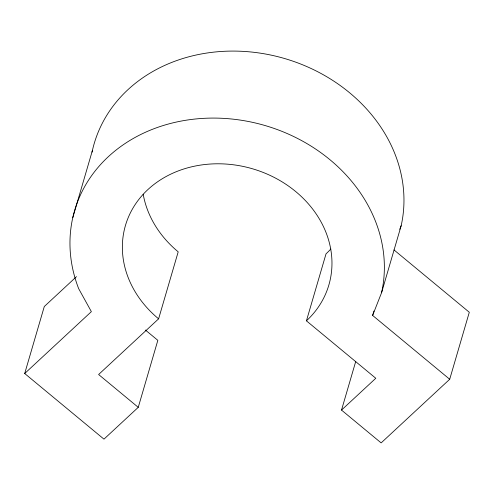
<?xml version="1.0" encoding="UTF-8"?>
<svg xmlns="http://www.w3.org/2000/svg" width="494" height="494" viewBox="0 0 494 494"><rect width="100%" height="100%" fill="white"/><g stroke="black" fill="none" stroke-linecap="round" stroke-linejoin="round"><path stroke-width="0.74" d="M145.415 330.054L157.839 340.335L138.252 407.334L103.968 439.147L24.7 373.513L44.293 306.521L76.496 276.628M72.772 217.669L92.359 150.67M138.252 407.334L98.615 374.514L158.605 318.84L178.198 251.841A105.969 90.062 16.3 0 1 143.192 194.247M393.996 249.921L469.3 312.27L449.707 379.269L381.146 442.902L341.515 410.082L375.792 378.268L306.434 320.841L326.028 253.842A105.969 90.062 16.3 0 0 330.838 249.001M341.515 410.082L355.723 361.491M449.707 379.269L372.624 315.444L373.921 311.029M372.624 315.444L381.559 292.738L401.153 225.746A158.957 135.097 16.3 0 0 275.498 56.112A158.957 135.097 16.3 0 0 92.038 152.158M399.757 229.29L401.153 225.746M24.7 373.513L91.371 311.64L78.651 288.638A158.957 135.097 16.3 0 1 215.804 118.097A158.957 135.097 16.3 0 1 381.559 292.738M158.605 318.84A105.969 90.062 16.3 0 1 147.897 189.573A105.969 90.062 16.3 0 1 295.727 191.573A105.969 90.062 16.3 0 1 306.434 320.841"/></g></svg>
